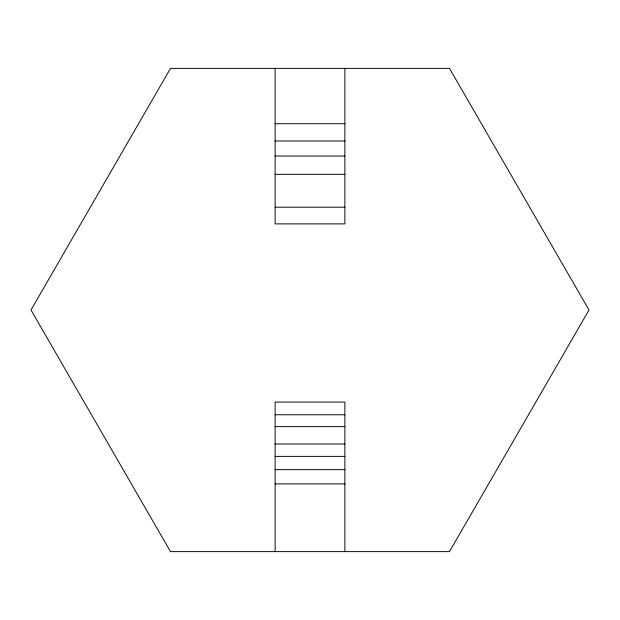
<?xml version="1.0" encoding="UTF-8"?>
<svg xmlns="http://www.w3.org/2000/svg" width="620" height="620" viewBox="0 0 620 620"><rect width="100%" height="100%" fill="white"/><g stroke="black" fill="none" stroke-linecap="round" stroke-linejoin="round"><path stroke-width="0.93" d="M275.125 123.721L344.875 123.721M275.125 140.98L344.875 140.98M275.125 156.038L344.875 156.038M275.125 174.336L344.875 174.336M275.125 207.196L344.875 207.196M275.125 414.764L344.875 414.764M275.125 426.637L344.875 426.637M275.125 443.99L344.875 443.99M275.125 456.382L344.875 456.382M275.125 469.658L344.875 469.658M275.125 483.879L344.875 483.879M344.875 68.378L344.875 223.882L275.125 223.882L275.125 68.378M344.875 551.622L344.875 402.086L275.125 402.086L275.125 551.622M170.5 68.378L31 310L170.5 551.622L449.5 551.622L589 310L449.5 68.378L170.5 68.378"/></g></svg>
